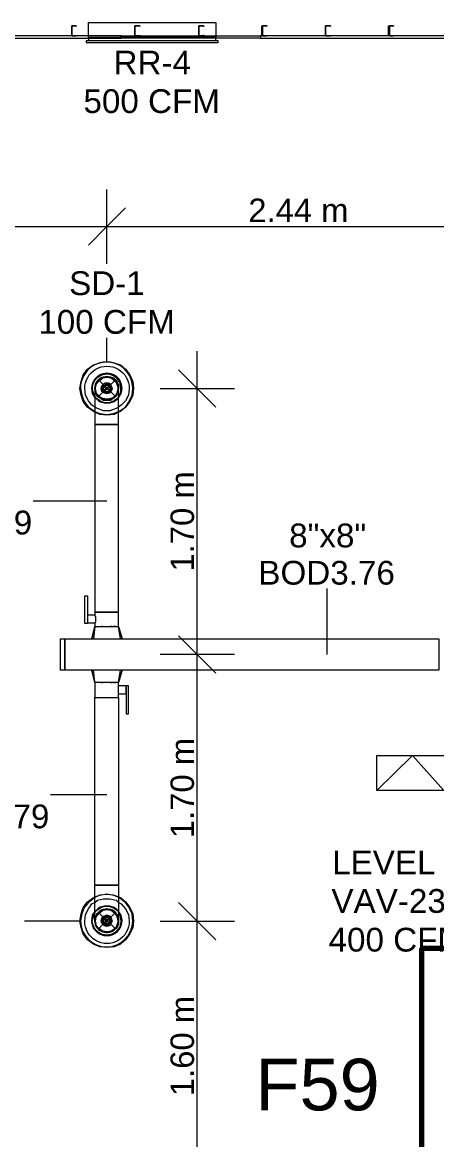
# Model space of a CAD drawing. Header units: metres. Extents: x -2 to 237, y -8 to 52.
# Drawn here: x 20.77 to 23.42, y 14.82 to 21.97 of the extents above; entities that cross this region are included whole.
import ezdxf

# ---------------------------------------------------------------- set-up
doc = ezdxf.new("R2010")
doc.units = ezdxf.units.M
for name, color, linetype, lineweight in [('HVAC - Ductos', 5, 'Continuous', 0), ('M-HVAC-DUCT', 7, 'Continuous', 5), ('PDF2_Text', 7, 'Continuous', 0)]:
    doc.layers.add(name, color=color, linetype=linetype, lineweight=lineweight)
doc.layers.add('PDF2_Geometry', color=7, linetype='Continuous', lineweight=0, true_color=0xaaaaaa)
doc.styles.add('PDF ArialUnicodeMS-Bold-Identity-H', font='arial.ttf')
doc.styles.add('PDF Helvetica', font='')
doc.styles.get('PDF Helvetica').set_extended_font_data('Helvetica')

# ---------------------------------------------------------------- blocks, each defined once
blk = doc.blocks.new('heat')
at = {"layer": 'M-HVAC-DUCT', "color": 30, "lineweight": 9, "true_color": 0xf26722}
for p, q in [((169.5743, 2.3438), (169.8018, 2.5668)), ((169.8018, 2.5668), (170.002, 2.3438)), ((170.002, 2.3438), (170.2147, 2.5668)), ((170.2147, 2.5668), (170.4239, 2.3438)), ((170.4239, 2.3438), (170.633, 2.5668)), ((170.633, 2.5668), (170.7885, 2.3438)), ((170.7885, 2.3438), (170.9494, 2.5668)), ((170.9494, 2.5668), (171.1856, 2.3438))]:
    blk.add_line(p, q, dxfattribs=at)
blk.add_lwpolyline([(169.5743, 2.5668), (171.1856, 2.5668), (171.1856, 2.3438), (169.5743, 2.3438)], close=True, dxfattribs=at)

msp = doc.modelspace()

# ---------------------------------------------------------------- linework, layer by layer
at = {"layer": 'HVAC - Ductos', "lineweight": 0}
for points in [[(22.0201, 21.846), (22.0064, 21.846), (22.0064, 21.869), (21.19, 21.869), (21.19, 21.9653), (22.0064, 21.9653), (22.0064, 21.869), (21.19, 21.869), (21.19, 21.846), (21.1809, 21.846)], [(21.1992, 21.8368), (21.9972, 21.8368)], [(21.3092, 20.4197), (21.3092, 20.6582), (21.3092, 20.8966)], [(21.4285, 20.7775), (21.3092, 20.6582), (21.19, 20.539)], [(14.3106, 20.6582), (21.3092, 20.6582), (23.7537, 20.6582), (25.3406, 20.6582), (26.1294, 20.6582)], [(21.3092, 19.7959), (21.3092, 19.9473)], [(21.8871, 14.375), (21.8871, 16.2141), (21.8871, 17.9202), (21.8871, 19.8602)], [(21.2312, 19.4703), (21.2221, 19.4749), (21.1855, 19.5025), (21.1579, 19.5391), (21.1441, 19.5804), (21.135, 19.6217), (21.1441, 19.6676), (21.1579, 19.7088), (21.1855, 19.7455), (21.2221, 19.773), (21.2634, 19.7868), (21.3092, 19.7959), (21.3551, 19.7868), (21.3964, 19.773), (21.4285, 19.7455), (21.456, 19.7088), (21.4743, 19.6676), (21.4789, 19.6217), (21.4743, 19.5804), (21.456, 19.5391), (21.4285, 19.5025), (21.3964, 19.4749), (21.3826, 19.4703)], [(21.7679, 19.7409), (21.8871, 19.6217), (22.0064, 19.5025)], [(21.2404, 19.6538), (21.2542, 19.6768), (21.2772, 19.6905)], [(21.245, 19.6676), (21.245, 19.663)], [(21.2772, 19.6905), (21.2772, 19.6951), (21.2818, 19.6951)], [(21.2818, 19.6905), (21.3092, 19.6951), (21.3322, 19.6905)], [(21.3322, 19.6951), (21.3368, 19.6951), (21.3414, 19.6905)], [(21.3414, 19.6905), (21.3597, 19.6768), (21.3735, 19.6538)], [(21.2312, 19.6217), (21.2312, 19.6171), (21.2312, 19.5988), (21.2312, 19.5666), (21.2312, 19.5299), (21.2312, 19.4795), (21.2312, 19.4291), (21.2312, 19.3924), (21.2358, 19.3924), (21.2404, 19.3924), (21.2542, 19.3924), (21.2726, 19.3924), (21.2909, 19.3924), (21.3092, 19.3924), (21.3276, 19.3924), (21.3459, 19.3924), (21.3643, 19.3924), (21.3735, 19.3924), (21.3826, 19.3924), (21.3826, 19.4474), (21.3826, 19.4979), (21.3826, 19.5437), (21.3826, 19.5804), (21.3826, 19.6079), (21.3826, 19.6217)], [(21.2312, 19.6171), (21.2358, 19.6034), (21.2404, 19.585), (21.2542, 19.5712), (21.2726, 19.5575), (21.2909, 19.5483), (21.3092, 19.5483), (21.2818, 19.5529), (21.2772, 19.5529)], [(21.2358, 19.6492), (21.2358, 19.6538), (21.2404, 19.6538)], [(21.2404, 19.5988), (21.2358, 19.6217), (21.2404, 19.6492)], [(21.2404, 19.5896), (21.2358, 19.5942), (21.2358, 19.5988)], [(21.2772, 19.5575), (21.2542, 19.5712), (21.2404, 19.5942)], [(21.3414, 19.5529), (21.3368, 19.5529), (21.3322, 19.5529), (21.3092, 19.5483), (21.3276, 19.5483), (21.3459, 19.5575), (21.3643, 19.5712), (21.3735, 19.585), (21.3826, 19.6034), (21.3826, 19.6171)], [(21.3735, 19.5942), (21.3597, 19.5712), (21.3414, 19.5575)], [(21.3781, 19.6538), (21.3781, 19.6492)], [(21.3781, 19.6492), (21.3826, 19.6217), (21.3781, 19.5988), (21.3781, 19.5942), (21.3781, 19.5896)], [(21.6486, 19.6217), (21.8871, 19.6217), (22.1256, 19.6217)], [(21.3826, 19.5025), (21.3689, 19.4933), (21.3276, 19.4795), (21.2863, 19.4795), (21.2496, 19.4933), (21.2312, 19.5025)], [(21.2312, 19.4749), (21.2634, 19.4611), (21.3092, 19.4565), (21.3505, 19.4611), (21.3826, 19.4749)], [(21.3826, 19.4703), (21.3551, 19.4565), (21.3092, 19.452), (21.2634, 19.4565), (21.2312, 19.4703)], [(21.2312, 18.099), (21.2358, 18.099), (21.2404, 18.099), (21.2542, 18.099), (21.2726, 18.099), (21.2909, 18.099), (21.3092, 18.099), (21.3276, 18.099), (21.3459, 18.099), (21.3643, 18.099), (21.3735, 18.099), (21.3781, 18.099), (21.3826, 18.099), (21.3826, 18.1907), (21.3735, 18.1907), (21.3643, 18.1907), (21.3459, 18.1907), (21.3276, 18.1907), (21.3092, 18.1907), (21.2909, 18.1907), (21.2726, 18.1907), (21.2542, 18.1907), (21.2404, 18.1907), (21.2358, 18.1907), (21.2312, 18.1907), (21.2358, 18.1907), (21.2404, 18.1907), (21.2542, 18.1907), (21.2726, 18.1907), (21.2909, 18.1907), (21.3092, 18.1907), (21.3276, 18.1907), (21.3459, 18.1907), (21.3643, 18.1907), (21.3735, 18.1907), (21.3826, 18.1907), (21.3826, 19.3924), (21.3735, 19.3924), (21.3643, 19.3924), (21.3459, 19.3924), (21.3276, 19.3924), (21.3092, 19.3924), (21.2909, 19.3924), (21.2726, 19.3924), (21.2542, 19.3924), (21.2404, 19.3924), (21.2358, 19.3924), (21.2312, 19.3924), (21.2312, 18.1907), (21.2312, 18.1724), (21.1855, 18.1724), (21.1855, 18.1678), (21.1855, 18.1633), (21.1855, 18.1587), (21.1855, 18.1541), (21.1855, 18.1449), (21.1855, 18.1403), (21.1855, 18.1312), (21.1855, 18.1266), (21.1855, 18.122), (21.2312, 18.122), (21.2312, 18.099), (21.2221, 18.0211), (21.2358, 18.0211), (21.2542, 18.0211), (21.2588, 18.0211), (21.2634, 18.0211), (21.2726, 18.0211), (21.2863, 18.0211), (21.2909, 18.0211)], [(21.3092, 18.9016), (20.8369, 18.9016)], [(22.7173, 17.9202), (22.7173, 18.3421)], [(21.2312, 18.1724), (21.2312, 18.1678), (21.2358, 18.1633), (21.2358, 18.1587), (21.2358, 18.1495), (21.2358, 18.1403), (21.2358, 18.1312), (21.2358, 18.1266), (21.2312, 18.122)], [(21.2129, 18.0211), (21.2312, 18.099), (21.2129, 18.0211)], [(21.3826, 18.0211), (21.3918, 18.0211), (21.3964, 18.0211), (21.3826, 18.099), (21.4055, 18.0211), (21.4009, 18.0211), (21.4055, 18.0211), (21.3826, 18.099)], [(21.2955, 18.0211), (21.3184, 18.0211), (21.323, 18.0211), (21.3276, 18.0211), (21.3414, 18.0211), (21.3505, 18.0211), (21.3551, 18.0211), (21.3643, 18.0211), (21.3781, 18.0211)], [(21.7679, 18.0394), (21.8871, 17.9202), (22.0064, 17.8009)], [(22.1256, 17.9202), (21.8871, 17.9202), (21.6486, 17.9202)], [(21.2312, 17.7413), (21.2312, 17.645), (21.2358, 17.645), (21.2404, 17.645), (21.2542, 17.645), (21.2726, 17.645), (21.2909, 17.645), (21.3092, 17.645), (21.3276, 17.645), (21.3459, 17.645), (21.3643, 17.645), (21.3735, 17.645), (21.3826, 17.645), (21.3826, 16.4434), (21.3735, 16.4434), (21.3643, 16.4434), (21.3459, 16.4434), (21.3276, 16.4434), (21.3092, 16.4434), (21.2909, 16.4434), (21.2726, 16.4434), (21.2542, 16.4434), (21.2404, 16.4434), (21.2358, 16.4434), (21.2312, 16.4434), (21.2358, 16.4434), (21.2404, 16.4434), (21.2542, 16.4434), (21.2726, 16.4434), (21.2909, 16.4434), (21.3092, 16.4434), (21.3276, 16.4434), (21.3459, 16.4434), (21.3643, 16.4434), (21.3735, 16.4434), (21.3826, 16.4434), (21.3826, 16.4113), (21.3826, 16.3563), (21.3826, 16.3104), (21.3826, 16.2691), (21.3826, 16.2416), (21.3826, 16.2232), (21.3826, 16.2141), (21.3826, 16.1958), (21.3735, 16.1774), (21.3643, 16.1636), (21.3459, 16.1498), (21.3276, 16.1407), (21.3092, 16.1407), (21.2909, 16.1407), (21.2726, 16.1498), (21.2542, 16.1636), (21.2404, 16.1774), (21.2358, 16.1958), (21.2312, 16.2141), (21.2312, 16.2232), (21.2312, 16.2141), (21.2312, 16.2187), (21.2312, 16.2324), (21.2312, 16.26), (21.2312, 16.2966), (21.2312, 16.3425), (21.2312, 16.3929), (21.2312, 16.4434), (21.2312, 17.645), (21.2358, 17.645), (21.2404, 17.645), (21.2542, 17.645), (21.2726, 17.645), (21.2909, 17.645), (21.3092, 17.645), (21.3276, 17.645), (21.3459, 17.645), (21.3643, 17.645), (21.3735, 17.645), (21.3826, 17.645), (21.3826, 17.6679), (21.4331, 17.6679), (21.4331, 17.6725), (21.4331, 17.6771), (21.4331, 17.6817), (21.4331, 17.6863), (21.4331, 17.6908), (21.4331, 17.7), (21.4331, 17.7046), (21.4331, 17.7092), (21.4331, 17.7138), (21.4331, 17.7184), (21.4331, 17.5395), (21.4469, 17.5395), (21.4469, 17.7184), (21.4331, 17.7184), (21.3826, 17.7184), (21.3826, 17.7413), (21.3781, 17.7413), (21.3735, 17.7413), (21.3643, 17.7413), (21.3459, 17.7413), (21.3276, 17.7413), (21.3092, 17.7413), (21.2909, 17.7413), (21.2726, 17.7413), (21.2542, 17.7413), (21.2404, 17.7413), (21.2358, 17.7413), (21.2312, 17.7413), (21.2129, 17.8193), (21.2312, 17.7413), (21.2221, 17.8193)], [(21.2909, 17.8193), (21.2863, 17.8193), (21.2726, 17.8193), (21.2634, 17.8193), (21.2588, 17.8193), (21.2542, 17.8193), (21.2358, 17.8193), (21.2221, 17.8193), (21.2175, 17.8193), (21.2129, 17.8193), (21.2175, 17.8193)], [(21.3781, 17.8193), (21.3643, 17.8193), (21.3551, 17.8193), (21.3505, 17.8193), (21.3414, 17.8193), (21.3276, 17.8193), (21.323, 17.8193), (21.3184, 17.8193), (21.2955, 17.8193)], [(21.4009, 17.8193), (21.4055, 17.8193), (21.4009, 17.8193), (21.3964, 17.8193), (21.3918, 17.8193), (21.3826, 17.8193)], [(21.4055, 17.8193), (21.3826, 17.7413), (21.4055, 17.8193)], [(21.3826, 17.7413), (21.3964, 17.8193)], [(21.3826, 17.6679), (21.3826, 17.6725), (21.3826, 17.6817), (21.3826, 17.6863), (21.3826, 17.6954), (21.3826, 17.7046), (21.3826, 17.7138), (21.3826, 17.7184)], [(21.3092, 17.0213), (20.947, 17.0213)], [(21.2312, 16.3701), (21.2634, 16.3792), (21.3092, 16.3884), (21.3551, 16.3792), (21.3826, 16.3701)], [(21.3826, 16.3655), (21.3505, 16.3792), (21.3092, 16.3838), (21.2634, 16.3792), (21.2312, 16.3655)], [(21.3826, 16.3701), (21.3964, 16.3655), (21.4285, 16.3379), (21.456, 16.3012), (21.4743, 16.26), (21.4789, 16.2141), (21.4743, 16.1728), (21.456, 16.1315), (21.4285, 16.0949), (21.3964, 16.0673), (21.3551, 16.049), (21.3092, 16.0444), (21.2634, 16.049), (21.2221, 16.0673), (21.1855, 16.0949), (21.1579, 16.1315), (21.1441, 16.1728), (21.135, 16.2141), (21.1441, 16.26), (21.1579, 16.3012), (21.1855, 16.3379), (21.2221, 16.3655), (21.2312, 16.3701)], [(21.2312, 16.3333), (21.2496, 16.3471), (21.2863, 16.3563), (21.3276, 16.3563), (21.3689, 16.3471), (21.3826, 16.3333)], [(21.7679, 16.3333), (21.8871, 16.2141), (22.0064, 16.0949)], [(21.2358, 16.2416), (21.2358, 16.2462), (21.2404, 16.2462), (21.2542, 16.2691), (21.2404, 16.2554), (21.2358, 16.237), (21.2312, 16.2232)], [(21.2404, 16.1912), (21.2358, 16.2141), (21.2404, 16.2416)], [(21.3826, 16.2232), (21.3826, 16.237), (21.3735, 16.2554), (21.3643, 16.2691), (21.3459, 16.2829), (21.3276, 16.2875), (21.3092, 16.2921), (21.2909, 16.2875), (21.2726, 16.2829), (21.2542, 16.2691), (21.2772, 16.2829), (21.2772, 16.2875), (21.2818, 16.2875)], [(21.2818, 16.2829), (21.3092, 16.2875), (21.3322, 16.2829)], [(21.3322, 16.2875), (21.3368, 16.2875), (21.3414, 16.2829), (21.3597, 16.2691), (21.3735, 16.2462)], [(21.3781, 16.2462), (21.3781, 16.2416), (21.3826, 16.2141), (21.3781, 16.1912)], [(21.135, 16.2141), (20.7818, 16.2141)], [(21.2404, 16.182), (21.2358, 16.1866), (21.2358, 16.1912)], [(21.2772, 16.1498), (21.2542, 16.1636), (21.2404, 16.1866)], [(21.3735, 16.1866), (21.3597, 16.1636), (21.3414, 16.1498)], [(21.3781, 16.1912), (21.3781, 16.1866), (21.3781, 16.182)], [(21.6486, 16.2141), (21.8871, 16.2141), (22.1256, 16.2141)], [(21.2818, 16.1453), (21.2772, 16.1453)], [(21.3322, 16.1453), (21.3092, 16.1407), (21.2818, 16.1453)], [(21.3414, 16.1453), (21.3368, 16.1453), (21.3322, 16.1453)]]:
    msp.add_lwpolyline(points, dxfattribs=at)
for points in [[(21.1763, 21.846), (21.1763, 21.8368), (22.0201, 21.8368), (22.0201, 21.846)], [(21.1992, 21.869), (21.323, 21.869)], [(21.4009, 21.869), (21.5615, 21.869)], [(21.6395, 21.869), (21.8, 21.869)], [(21.878, 21.869), (22.0018, 21.869)], [(21.2312, 19.6217), (21.2358, 19.6446), (21.2404, 19.663), (21.245, 19.663), (21.2404, 19.663), (21.2358, 19.6446), (21.2312, 19.6217), (21.2312, 19.6171)], [(21.3735, 19.5942), (21.3597, 19.5712), (21.3368, 19.5575), (21.3092, 19.5529), (21.2818, 19.5575), (21.2588, 19.5712), (21.2404, 19.5942), (21.2358, 19.6217), (21.2404, 19.6492), (21.2588, 19.6722), (21.2818, 19.6905), (21.3092, 19.6951), (21.3368, 19.6905), (21.3597, 19.6722), (21.3735, 19.6492), (21.3781, 19.6217)], [(21.3781, 19.6034), (21.3735, 19.585), (21.3597, 19.5712), (21.3459, 19.5575), (21.3276, 19.5529), (21.3092, 19.5483), (21.2909, 19.5529), (21.2726, 19.5575), (21.2542, 19.5712), (21.245, 19.585), (21.2358, 19.6034), (21.2358, 19.6217), (21.2358, 19.64), (21.245, 19.6584), (21.2542, 19.6768), (21.2726, 19.6859), (21.2909, 19.6951), (21.3092, 19.6951), (21.3276, 19.6951), (21.3459, 19.6859), (21.3597, 19.6768), (21.3735, 19.6584), (21.3781, 19.64), (21.3826, 19.6217)], [(21.3826, 19.6171), (21.3826, 19.6217), (21.3826, 19.6446), (21.3735, 19.663), (21.3643, 19.6768), (21.3459, 19.6905), (21.3276, 19.6951), (21.3092, 19.6996), (21.2909, 19.6951), (21.2726, 19.6905), (21.2542, 19.6768), (21.245, 19.6676), (21.2542, 19.6768), (21.2726, 19.6905), (21.2909, 19.6951), (21.3092, 19.6996), (21.3276, 19.6951), (21.3459, 19.6905), (21.3643, 19.6768), (21.3735, 19.663), (21.3826, 19.6446), (21.3826, 19.6217)], [(21.2129, 19.6217), (21.2175, 19.5896), (21.2312, 19.5666), (21.2175, 19.5896)], [(21.2772, 19.64), (21.2726, 19.6217), (21.2772, 19.64), (21.2909, 19.6538), (21.3092, 19.6584), (21.3276, 19.6538), (21.3368, 19.64), (21.3414, 19.6217), (21.3368, 19.64), (21.3276, 19.6538), (21.3092, 19.6584), (21.2909, 19.6538)], [(21.3368, 19.6079), (21.3414, 19.6217), (21.3368, 19.6034), (21.3276, 19.5942), (21.3092, 19.5896), (21.2909, 19.5942), (21.2772, 19.6034), (21.2726, 19.6217), (21.2772, 19.6079), (21.2909, 19.5942), (21.3092, 19.5896), (21.3276, 19.5942)], [(21.2863, 19.6354), (21.2818, 19.6217), (21.2863, 19.64), (21.3001, 19.6492), (21.3184, 19.6492), (21.3276, 19.64), (21.3322, 19.6217), (21.3276, 19.6354), (21.3184, 19.6446), (21.3001, 19.6446)], [(21.3276, 19.6079), (21.3322, 19.6217), (21.3276, 19.6079), (21.3184, 19.5988), (21.3001, 19.5988), (21.2863, 19.6079), (21.2818, 19.6217), (21.2863, 19.6079), (21.3001, 19.5988), (21.3184, 19.5988)], [(21.323, 19.6079), (21.3092, 19.6034), (21.2955, 19.6079), (21.2863, 19.6217), (21.2955, 19.6354), (21.3092, 19.6446), (21.323, 19.6354), (21.3276, 19.6217)], [(21.3092, 19.6171), (21.3138, 19.6217), (21.3138, 19.6171), (21.3046, 19.6171), (21.3001, 19.6217), (21.3046, 19.6262), (21.3138, 19.6262), (21.3138, 19.6217), (21.3092, 19.6262), (21.3046, 19.6262), (21.3046, 19.6217), (21.3046, 19.6171)], [(21.2358, 19.5621), (21.2634, 19.5437), (21.2909, 19.5299), (21.323, 19.5299), (21.3551, 19.5437), (21.3826, 19.5621), (21.3551, 19.5391), (21.3276, 19.5299), (21.2909, 19.5299), (21.2588, 19.5391), (21.2358, 19.5621), (21.2312, 19.5666), (21.2358, 19.5621), (21.2312, 19.5712)], [(21.3826, 19.5712), (21.3826, 19.5621), (21.3551, 19.5437), (21.323, 19.5299), (21.2909, 19.5299), (21.2634, 19.5437), (21.2358, 19.5621), (21.2588, 19.5391), (21.2909, 19.5299), (21.3276, 19.5299), (21.3551, 19.5391), (21.3826, 19.5621), (21.3826, 19.5666), (21.3826, 19.5621)], [(21.1855, 18.1174), (21.1671, 18.1174), (21.1671, 18.2963), (21.1855, 18.2963)], [(21.2818, 18.099), (21.2772, 18.099)], [(21.3414, 18.099), (21.3368, 18.099), (21.3322, 18.099), (21.3368, 18.099)], [(21.3643, 18.099), (21.3505, 18.099)], [(21.0112, 17.8193), (21.0112, 18.0211), (21.0387, 18.0211), (21.0387, 17.8193)], [(21.0387, 18.0211), (23.4327, 18.0211), (23.4327, 17.8193), (21.0387, 17.8193)], [(21.2129, 18.0211), (21.2175, 18.0211)], [(21.2772, 17.7413), (21.2818, 17.7413)], [(21.3322, 17.7413), (21.3368, 17.7413), (21.3414, 17.7413), (21.3368, 17.7413)], [(21.3505, 17.7413), (21.3643, 17.7413)], [(21.2312, 16.2691), (21.2358, 16.2783), (21.2634, 16.2966), (21.2909, 16.3104), (21.323, 16.3104), (21.3551, 16.2966), (21.3826, 16.2783), (21.3551, 16.3012), (21.3276, 16.3104), (21.2909, 16.3104), (21.2588, 16.3012), (21.2358, 16.2783), (21.2312, 16.2737), (21.2358, 16.2783)], [(21.3826, 16.2783), (21.3551, 16.2966), (21.323, 16.3104), (21.2909, 16.3104), (21.2634, 16.2966), (21.2358, 16.2783), (21.2588, 16.3012), (21.2909, 16.3104), (21.3276, 16.3104), (21.3551, 16.3012), (21.3826, 16.2783), (21.3826, 16.2737), (21.3826, 16.2783), (21.3826, 16.2691)], [(21.2312, 16.2737), (21.2175, 16.2508), (21.2129, 16.2141), (21.2175, 16.2508)], [(21.3735, 16.1866), (21.3597, 16.1636), (21.3368, 16.1498), (21.3092, 16.1453), (21.2818, 16.1498), (21.2588, 16.1636), (21.2404, 16.1866), (21.2358, 16.2141), (21.2404, 16.2416), (21.2588, 16.2645), (21.2818, 16.2829), (21.3092, 16.2875), (21.3368, 16.2829), (21.3597, 16.2645), (21.3735, 16.2416), (21.3781, 16.2141)], [(21.3781, 16.1958), (21.3735, 16.1774), (21.3597, 16.1636), (21.3459, 16.1498), (21.3276, 16.1453), (21.3092, 16.1407), (21.2909, 16.1453), (21.2726, 16.1498), (21.2542, 16.1636), (21.245, 16.1774), (21.2358, 16.1958), (21.2358, 16.2141), (21.2358, 16.237), (21.245, 16.2508), (21.2542, 16.2691), (21.2726, 16.2783), (21.2909, 16.2875), (21.3092, 16.2875), (21.3276, 16.2875), (21.3459, 16.2783), (21.3597, 16.2691), (21.3735, 16.2508), (21.3781, 16.237), (21.3826, 16.2141)], [(21.2772, 16.2324), (21.2726, 16.2141), (21.2772, 16.2324), (21.2909, 16.2462), (21.3092, 16.2508), (21.3276, 16.2462), (21.3368, 16.2324), (21.3414, 16.2141), (21.3368, 16.2324), (21.3276, 16.2462), (21.3092, 16.2508), (21.2909, 16.2462)], [(21.2863, 16.2324), (21.2818, 16.2141), (21.2863, 16.2324), (21.3001, 16.2416), (21.3184, 16.2416), (21.3276, 16.2324), (21.3322, 16.2141), (21.3276, 16.2324), (21.3184, 16.2416), (21.3001, 16.2416)], [(21.323, 16.2004), (21.3092, 16.1958), (21.2955, 16.2004), (21.2863, 16.2141), (21.2955, 16.2278), (21.3092, 16.237), (21.323, 16.2278), (21.3276, 16.2141)], [(21.3368, 16.2004), (21.3414, 16.2141), (21.3368, 16.2004), (21.3276, 16.1866), (21.3092, 16.182), (21.2909, 16.1866), (21.2772, 16.2004), (21.2726, 16.2141), (21.2772, 16.2004), (21.2909, 16.1866), (21.3092, 16.182), (21.3276, 16.1866)], [(21.3276, 16.2004), (21.3322, 16.2141), (21.3276, 16.2004), (21.3184, 16.1912), (21.3001, 16.1912), (21.2863, 16.2004), (21.2818, 16.2141), (21.2863, 16.2004), (21.3001, 16.1912), (21.3184, 16.1912)], [(21.3092, 16.2095), (21.3138, 16.2141), (21.3138, 16.2095), (21.3046, 16.2095), (21.3001, 16.2141), (21.3046, 16.2232), (21.3138, 16.2232), (21.3138, 16.2141), (21.3092, 16.2187), (21.3046, 16.2187), (21.3046, 16.2141), (21.3046, 16.2095)]]:
    msp.add_lwpolyline(points, close=True, dxfattribs=at)
for points in [[(21.3826, 19.4749), (21.3918, 19.4795), (21.4285, 19.5025), (21.4515, 19.5391), (21.4698, 19.5804), (21.4743, 19.6217, 1.013813), (21.1395, 19.6217), (21.1487, 19.5804), (21.1625, 19.5391), (21.19, 19.5025), (21.2267, 19.4795), (21.2312, 19.4749)], [(21.2312, 19.5025), (21.2129, 19.5162), (21.19, 19.5437), (21.1717, 19.5804), (21.1671, 19.6217, -1.008579), (21.4515, 19.6217), (21.4469, 19.5804), (21.4285, 19.5437), (21.4009, 19.5162), (21.3826, 19.5025)], [(21.2312, 16.3655), (21.2267, 16.3609), (21.19, 16.3333), (21.1625, 16.3012), (21.1487, 16.26), (21.1395, 16.2141, 0.986375), (21.4743, 16.2141), (21.4698, 16.26), (21.4515, 16.3012), (21.4285, 16.3333), (21.3918, 16.3609), (21.3826, 16.3655)], [(21.3826, 16.3333), (21.4009, 16.3241), (21.4285, 16.2921), (21.4469, 16.2554), (21.4515, 16.2141, -1.012829), (21.1671, 16.2141), (21.1717, 16.2554), (21.19, 16.2921), (21.2129, 16.3241), (21.2312, 16.3333)], [(21.2312, 16.2141, 1.027972), (21.3826, 16.2232), (21.3826, 16.2141)]]:
    msp.add_lwpolyline(points, format="xyb", dxfattribs=at)
for points in [[(21.3826, 19.5666), (21.4009, 19.5896), (21.4055, 19.6217, 1.018919), (21.2129, 19.6217), (21.2221, 19.5896), (21.2312, 19.5712, -1.353032), (21.4009, 19.6217), (21.3964, 19.5896), (21.3826, 19.5712, 1.35318), (21.2129, 19.6217, -1.429897)], [(21.2129, 16.2141, 1.352044), (21.3826, 16.2691), (21.3964, 16.2462), (21.4009, 16.2141, -1.32563), (21.2312, 16.2691), (21.2221, 16.2462), (21.2129, 16.2141, 0.97067), (21.4055, 16.2141), (21.4009, 16.2508), (21.3826, 16.2737, -1.406243)]]:
    msp.add_lwpolyline(points, format="xyb", close=True, dxfattribs=at)
at = {"layer": 'PDF2_Geometry', "lineweight": 0}
for points in [[(21.0845, 21.8782), (21.0845, 21.8828), (21.0845, 21.9423), (21.1121, 21.9423), (21.1121, 21.9377), (21.1121, 21.9423), (21.0845, 21.9423), (21.0845, 21.8828), (21.0845, 21.8782), (21.1121, 21.8782)], [(21.1121, 21.8828), (21.1121, 21.8782)], [(21.4927, 21.8782), (21.4881, 21.8782), (21.4881, 21.8828), (21.4881, 21.9423), (21.4927, 21.9423), (21.5202, 21.9423), (21.5202, 21.9377), (21.5202, 21.9423), (21.4927, 21.9423), (21.4881, 21.9423), (21.4881, 21.8828), (21.4881, 21.8782), (21.4927, 21.8782), (21.5202, 21.8782)], [(21.5202, 21.8828), (21.5202, 21.8782)], [(21.8963, 21.8782), (21.8963, 21.8828), (21.8963, 21.9423), (21.9284, 21.9423), (21.9284, 21.9377), (21.9238, 21.9377), (21.9238, 21.9423), (21.8963, 21.9423), (21.8963, 21.8828), (21.8963, 21.8782), (21.9238, 21.8782), (21.9238, 21.8828), (21.9284, 21.8828), (21.9284, 21.8782)], [(22.3045, 21.8782), (22.2999, 21.8782), (22.2999, 21.8828), (22.2999, 21.9423), (22.3045, 21.9423), (22.3319, 21.9423), (22.3319, 21.9377), (22.3319, 21.9423), (22.3045, 21.9423), (22.3045, 21.8828), (22.3045, 21.8782), (22.3319, 21.8782)], [(22.3319, 21.8828), (22.3319, 21.8782)], [(22.7081, 21.8782), (22.7081, 21.8828), (22.7081, 21.9423), (22.7402, 21.9423), (22.7402, 21.9377), (22.7402, 21.9423), (22.7081, 21.9423), (22.7081, 21.8828), (22.7081, 21.8782), (22.7402, 21.8782)], [(22.7402, 21.8828), (22.7402, 21.8782)], [(23.1162, 21.8782), (23.1117, 21.8828), (23.1117, 21.9423), (23.1162, 21.9423), (23.1438, 21.9423), (23.1438, 21.9377), (23.1438, 21.9423), (23.1162, 21.9423), (23.1162, 21.8828), (23.1162, 21.8782), (23.1438, 21.8782)], [(23.1438, 21.8828), (23.1438, 21.8782)], [(21.4009, 21.8782), (14.994, 21.8782), (14.994, 21.8644), (21.4009, 21.8644)], [(23.7537, 21.8782), (22.2907, 21.8782), (22.2907, 21.8644), (23.7537, 21.8644)]]:
    msp.add_lwpolyline(points, close=True, dxfattribs=at)
at = {"layer": 'PDF2_Geometry', "color": 254, "lineweight": 0, "true_color": 0xd2d2d2}
for points in [[(22.2999, 21.9331), (22.3045, 21.9331)], [(23.13, 21.8782), (23.1346, 21.8782)]]:
    msp.add_lwpolyline(points, dxfattribs=at)
at = {"layer": 'PDF2_Geometry', "lineweight": 0}
for points in [[(14.994, 21.8782), (14.994, 21.8644), (21.4009, 21.8644), (21.4009, 21.8782), (22.2907, 21.8782), (22.2907, 21.8644), (23.7537, 21.8644), (23.7537, 21.8782), (24.6435, 21.8782), (24.6435, 21.8644), (25.7763, 21.8644)], [(22.2907, 21.8644), (21.4009, 21.8644)]]:
    msp.add_lwpolyline(points, dxfattribs=at)
at = {"layer": 'PDF2_Geometry', "color": 8, "lineweight": 0, "true_color": 0x808080}
for points in [[(21.3689, 19.6676), (21.3322, 19.6951), (21.2863, 19.6951), (21.245, 19.6676), (21.2312, 19.6217), (21.245, 19.5758), (21.2863, 19.5483), (21.3322, 19.5483), (21.3689, 19.5758), (21.3826, 19.6217)], [(21.3689, 16.26), (21.3322, 16.2875), (21.2863, 16.2875), (21.245, 16.26), (21.2312, 16.2141), (21.245, 16.1728), (21.2863, 16.1453), (21.3322, 16.1453), (21.3689, 16.1728), (21.3826, 16.2141)]]:
    msp.add_lwpolyline(points, close=True, dxfattribs=at)
for points in [[(21.2542, 19.6768), (21.3643, 19.5712)], [(21.3643, 19.6768), (21.2542, 19.5712)], [(21.2542, 16.2691), (21.3643, 16.1636)], [(21.3643, 16.2691), (21.2542, 16.1636)]]:
    msp.add_lwpolyline(points, dxfattribs=at)
at = {"layer": 'PDF2_Geometry', "color": 232, "lineweight": 70, "true_color": 0xe91e64}
msp.add_lwpolyline([(23.3242, 16.0398), (24.202, 16.0398), (24.202, 14.3982), (23.3242, 14.3982)], close=True, dxfattribs=at)

# ---------------------------------------------------------------- block references
at = {"layer": 'M-HVAC-DUCT'}
msp.add_blockref('heat', (-146.5377, 14.7063), dxfattribs=at)

# ---------------------------------------------------------------- texts
at = {"layer": 'PDF2_Text', "lineweight": 0, "attachment_point": 4, "style": 'PDF Helvetica'}
for s, insert, char_height in [('RR-4', (21.3514, 21.7077), 0.15205), ('500 CFM', (21.1587, 21.46), 0.15205), ('2.44 m', (22.2136, 20.7622), 0.15017), ('SD-1', (21.067, 20.295), 0.15205), ('100 CFM', (20.8698, 20.0474), 0.15205), ('BOD3.79', (19.9571, 18.7632), 0.15205), ('8"x8"', (22.475, 18.6806), 0.15205), ('BOD3.76', (22.2778, 18.4421), 0.15205), ('BOD3.79', (20.0672, 16.8828), 0.15205), ('LEVEL 2', (22.7502, 16.5892), 0.15205), ('VAV-233', (22.7456, 16.3416), 0.15205), ('400 CFM', (22.7273, 16.0939), 0.15205)]:
    msp.add_mtext(s, dxfattribs=dict(at, insert=insert, char_height=char_height))
at = {"layer": 'PDF2_Text', "lineweight": 0, "char_height": 0.15017, "attachment_point": 4, "rotation": 90, "style": 'PDF Helvetica'}
for s, insert in [('1.70 m', (21.792, 18.4509)), ('1.70 m', (21.792, 16.7448)), ('1.60 m', (21.792, 15.0937))]:
    msp.add_mtext(s, dxfattribs=dict(at, insert=insert))
at = {"layer": 'PDF2_Text', "color": 232, "lineweight": 70, "true_color": 0xe91e64, "insert": (22.2595, 15.1655), "char_height": 0.33022, "attachment_point": 4, "style": 'PDF ArialUnicodeMS-Bold-Identity-H'}
msp.add_mtext('F59', dxfattribs=at)

doc.saveas('drawing.dxf')
